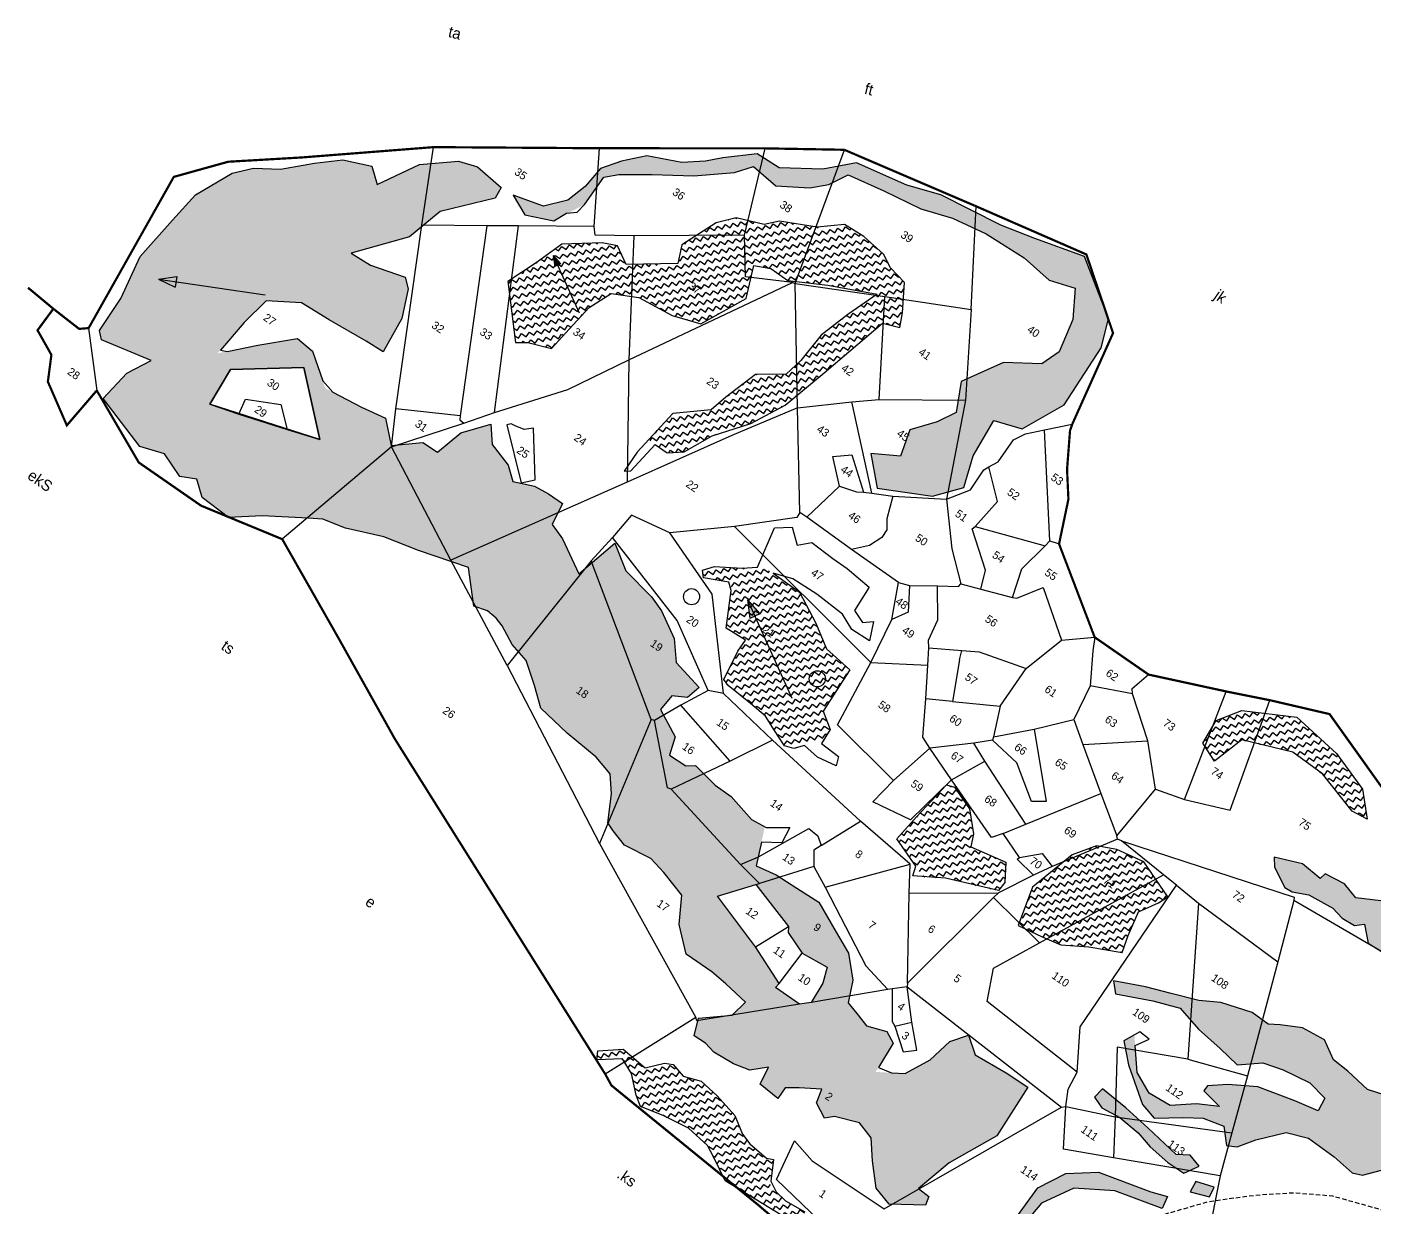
# Model space of a CAD drawing. Header units: metres. Extents: x 282143 to 284552, y 2020817 to 2023135.
# Drawn here: x 282166 to 283685, y 2021712 to 2023042 of the extents above; entities that cross this region are included whole.
import ezdxf
from ezdxf.enums import TextEntityAlignment as Align

# ---------------------------------------------------------------- set-up
doc = ezdxf.new("R2010")
doc.units = ezdxf.units.M
doc.header["$MEASUREMENT"] = 0
doc.linetypes.add('DASHED', pattern=[0.75, 0.5, -0.25])
doc.linetypes.add('DIVIDE', pattern=[1.25, 0.5, -0.25, 0, -0.25, 0, -0.25])
for name, color, linetype in [('LINE_FOOTPATH', 1, 'DASHED'), ('POLY_HATCH', 12, 'Continuous'), ('POLY_PARCEL', 6, 'Continuous'), ('SYM_ARROW', 1, 'Continuous'), ('SYM_WELL', 1, 'Continuous'), ('TEXT_MAPOUT', 7, 'Continuous'), ('TEXT_PARCEL', 7, 'Continuous'), ('V_BOUND_LINE', 7, 'Continuous'), ('V_DIVIDE_LINE', 7, 'DIVIDE')]:
    doc.layers.add(name, color=color, linetype=linetype)
doc.styles.add('TEXT_MAP', font='', dxfattribs={"height": 2.5})
doc.styles.get('TEXT_MAP').set_extended_font_data('Kruti Dev 050')
pattern_1 = [(322.30865, (281275.7933, 2021784.0457), (8.749688, 1.122203), [6.237643, -6.237643]), (52.30865, (281280.729, 2021780.232), (-1.122203, 8.749688), [6.237643, -6.237643])]

# ---------------------------------------------------------------- blocks, each defined once
blk = doc.blocks.new('ARROWASPECT')
h = blk.add_hatch(color=256)
h.paths.add_polyline_path([(2.85, -2.85), (3.72, -1.98), (0, 0)])
h.paths.add_polyline_path([(0, 0), (1.98, -3.72), (2.85, -2.85)])
for points in [[(0, 0), (17.15, -17.15)], [(0, 0), (1.98, -3.72)], [(0, 0), (3.72, -1.98)], [(3.72, -1.98), (1.98, -3.72)]]:
    blk.add_lwpolyline(points)
blk = doc.blocks.new('PAKKAWELL')
blk.add_circle((0, 0), 1.81)
blk = doc.blocks.new('5646323')
at = {"layer": 'POLY_HATCH'}
h = blk.add_hatch(dxfattribs=at)
h.set_pattern_fill('ZIGZAG', color=256, scale=49.901141, angle=-37.6914, style=0)
h.set_pattern_definition(pattern_1)
h.paths.add_polyline_path([(282351.3, 2022606.9), (282367.4, 2022580.7), (282386.1, 2022576.8), (282391.1, 2022556), (282419.5, 2022531.9), (282457.3, 2022531.8), (282524, 2022525), (282550.2, 2022513.2), (282592.7, 2022501.3), (282630.8, 2022483.9), (282685.5, 2022461.8), (282689.4, 2022418.2), (282708.4, 2022410.8), (282720.2, 2022394.4), (282730.2, 2022373), (282744.9, 2022354.4), (282752.7, 2022325.8), (282758.7, 2022300.2), (282786.6, 2022270.6), (282817.6, 2022241.8), (282832.4, 2022222.3), (282833, 2022200.1), (282827.2, 2022167.5), (282832.4, 2022158.3), (282844.6, 2022141.7), (282873.1, 2022125.3), (282887, 2022108.9), (282905.9, 2022082.2), (282901, 2022049.7), (282907.2, 2022016), (282934.9, 2021994.5), (282949.9, 2021980.5), (282970.9, 2021958.6), (282955.4, 2021944.8), (282917.4, 2021943.6), (282911.4, 2021924), (282923.9, 2021915.2), (282932.6, 2021904.5), (282953.9, 2021890.4), (282971.8, 2021882.2), (282992.9, 2021884.4), (282982.6, 2021865.8), (283001.6, 2021848.7), (283010.6, 2021860.3), (283026.1, 2021859.6), (283051.5, 2021856.9), (283044.8, 2021841.9), (283052.9, 2021824.3), (283064.2, 2021825.3), (283091.6, 2021817), (283103.9, 2021799.5), (283104, 2021773.6), (283106.7, 2021742.5), (283120.4, 2021723.8), (283160.9, 2021720.8), (283165.1, 2021730.4), (283153.9, 2021739.9), (283190, 2021766.8), (283245.1, 2021794.3), (283282.5, 2021846.9), (283259, 2021864.3), (283225.3, 2021886.4), (283219.2, 2021908.8), (283197.7, 2021902.8), (283174.7, 2021883.5), (283146, 2021869.4), (283112.9, 2021872.9), (283134.3, 2021904.3), (283127.6, 2021917.5), (283105.4, 2021925.1), (283096.5, 2021937.6), (283086, 2021952.1), (283092.4, 2021977.1), (283089.3, 2022007.6), (283076.7, 2022031.9), (283059, 2022066.5), (283035, 2022083.4), (283012.9, 2022099.7), (282991, 2022111), (283002.8, 2022154), (282988.4, 2022163), (282966.7, 2022190.2), (282949.5, 2022203.5), (282928.8, 2022226.8), (282917.8, 2022227.2), (282900.3, 2022239.9), (282907.7, 2022260), (282892.7, 2022291.7), (282906.3, 2022306.2), (282923.5, 2022303.4), (282937.3, 2022314.1), (282913.1, 2022343.3), (282912.3, 2022370.5), (282899.6, 2022402), (282889.1, 2022418.3), (282861.9, 2022448.9), (282851, 2022480.7), (282809.2, 2022448.5), (282792.7, 2022488.7), (282781.9, 2022505.1), (282794.9, 2022528.1), (282779.8, 2022539.8), (282764.4, 2022549.2), (282740.4, 2022555.7), (282736.2, 2022574.3), (282719.4, 2022598.5), (282719.2, 2022621.2), (282684.8, 2022613.2), (282657.8, 2022592.9), (282641.8, 2022604.5), (282606, 2022603.1), (282601.3, 2022634), (282575, 2022647.9), (282535.5, 2022671.2), (282523.3, 2022713.6), (282507.3, 2022728.4), (282462.4, 2022723.5), (282416.8, 2022716.5), (282448.6, 2022749.5), (282474.3, 2022772.4), (282514, 2022768.3), (282543.9, 2022747.6), (282584.2, 2022721.4), (282602.5, 2022708.5), (282625.6, 2022744.7), (282634.1, 2022777.6), (282631.5, 2022790.9), (282593.6, 2022806.5), (282572.6, 2022821.1), (282638.9, 2022836), (282674.6, 2022862.4), (282737.1, 2022874.1), (282744.5, 2022886), (282719, 2022910.5), (282698.1, 2022917.8), (282654.2, 2022916.3), (282605.4, 2022896.5), (282600.5, 2022917.2), (282568.4, 2022925.9), (282536.4, 2022924), (282497.9, 2022919.1), (282467.9, 2022922.1), (282443.5, 2022917.6), (282401.3, 2022895.4), (282374, 2022868.5), (282335.8, 2022829.5), (282311.6, 2022783.7), (282285.6, 2022749), (282287.6, 2022738.4), (282341.8, 2022712.5), (282313.9, 2022699.4), (282286, 2022672.7), (282324.1, 2022616.6)])
h.paths.add_polyline_path([(282405.3, 2022660.1), (282430.4, 2022697.6), (282512.7, 2022695.7), (282526.4, 2022613.9)], flags=16)
h.paths.add_polyline_path([(282945.6, 2022079.2), (282989.4, 2022089.8), (283023.6, 2022040.9), (283022.9, 2022034.4), (283037.4, 2022010.4), (283064.4, 2021993.1), (283058.8, 2021975.5), (283044.7, 2021954.4), (283031.5, 2021953.2), (283005.5, 2021973.3), (283009.6, 2021977.5), (282985.5, 2022020.3)], flags=16)
h = blk.add_hatch(dxfattribs=at)
h.set_pattern_fill('ZIGZAG', color=256, scale=49.901141, angle=-37.6914, style=0)
h.set_pattern_definition(pattern_1)
h.paths.add_polyline_path([(283297.4, 2022660.3), (283248.9, 2022641.6), (283241.6, 2022607.3), (283219.5, 2022597.8), (283188.7, 2022590.5), (283176.6, 2022561.4), (283143.5, 2022566.4), (283148.5, 2022527), (283210.2, 2022514.8), (283245.8, 2022522.8), (283258, 2022557.7), (283283.2, 2022595.9), (283314.6, 2022584.9), (283363.2, 2022609.5), (283407.8, 2022671.1), (283417.8, 2022703.3), (283394.5, 2022774.5), (283339.8, 2022797.5), (283302.6, 2022814.5), (283236.9, 2022851.9), (283199.4, 2022864.7), (283144.1, 2022892.6), (283106.3, 2022887.8), (283057.4, 2022891.5), (283033.6, 2022908.5), (282994.7, 2022906), (282975, 2022903.5), (282948.3, 2022903.4), (282909.6, 2022912.7), (282881, 2022908.2), (282857, 2022901.5), (282838.5, 2022881.9), (282818.6, 2022867.6), (282790.9, 2022862.4), (282757.4, 2022876.5), (282769.5, 2022853.9), (282801.4, 2022845.4), (282837.1, 2022862.2), (282860.1, 2022891.4), (282877.3, 2022893.6), (282914, 2022891.5), (282961.2, 2022887.6), (283006.9, 2022889.2), (283028.7, 2022894.5), (283052.5, 2022871.7), (283090.6, 2022867.4), (283111.9, 2022870.1), (283134.1, 2022879.7), (283173.3, 2022859.7), (283213.7, 2022837.3), (283248.7, 2022825.1), (283285.4, 2022805.6), (283326.7, 2022776.7), (283353.4, 2022750.1), (283382.3, 2022739.6), (283377.6, 2022704.8), (283360.5, 2022669.2), (283340.4, 2022656.6)])
h = blk.add_hatch(dxfattribs=at)
h.set_pattern_fill('ZIGZAG', color=256, scale=49.901141, angle=-37.6914, style=0)
h.set_pattern_definition(pattern_1)
h.paths.add_polyline_path([(282938, 2022790.3), (282880.2, 2022792.1), (282871.6, 2022813.5), (282854.3, 2022818), (282809.2, 2022818.8), (282779.2, 2022799.2), (282746.6, 2022780), (282751.3, 2022711.3), (282765.5, 2022710.7), (282791.6, 2022702.3), (282812.3, 2022723.3), (282836, 2022746.4), (282861.7, 2022760.5), (282892.5, 2022754.4), (282928.8, 2022732.4), (282960.2, 2022721.4), (283012.8, 2022747.3), (283023.1, 2022783.7), (283042, 2022779.4), (283060.5, 2022765.1), (283104.9, 2022757.4), (283159.9, 2022744.4), (283125.9, 2022723.4), (283094.5, 2022701.9), (283070.5, 2022674.6), (283053.2, 2022659.9), (283018.8, 2022661.3), (282984.3, 2022637.7), (282966.8, 2022624.6), (282923.7, 2022622.5), (282895, 2022594.4), (282915.1, 2022578.8), (282934.3, 2022578.8), (282966.4, 2022595.4), (283010.8, 2022606.9), (283050.1, 2022625.3), (283095.8, 2022659.5), (283164.2, 2022711.6), (283183.3, 2022705.7), (283187, 2022722.1), (283191, 2022755.9), (283176.3, 2022773.2), (283169.2, 2022789), (283148.2, 2022809.7), (283127.1, 2022824.5), (283096.5, 2022823.1), (283054.4, 2022831.9), (283037.3, 2022828.9), (283006.1, 2022838.2), (282983.3, 2022833.6), (282943.7, 2022811)])
h = blk.add_hatch(dxfattribs=at)
h.set_pattern_fill('ZIGZAG', color=256, scale=49.901141, angle=-37.6914, style=0)
h.set_pattern_definition(pattern_1)
h.paths.add_polyline_path([(282992.2, 2022364.4), (282982.8, 2022352.3), (282965.5, 2022321.6), (282970.1, 2022314.4), (282994.1, 2022293.1), (283010, 2022278), (283019.4, 2022261.5), (283029.5, 2022243.6), (283039.8, 2022240.3), (283068.9, 2022246.5), (283071.4, 2022244.3), (283081.9, 2022259.2), (283075.1, 2022280.1), (283107.2, 2022325.2), (283082.2, 2022350), (283071.7, 2022379.2), (283055.2, 2022415), (283017.2, 2022445.5), (282992.1, 2022445.3), (282961.6, 2022448.6), (282948, 2022445.4), (282948.6, 2022436.6), (282980.3, 2022429.6), (282971.1, 2022378.8)])
h = blk.add_hatch(dxfattribs=at)
h.set_pattern_fill('ZIGZAG', color=256, scale=49.901141, angle=-37.6914, style=0)
h.set_pattern_definition(pattern_1)
h.paths.add_polyline_path([(284402.9, 2022116.1), (284412.1, 2022151.6), (284404.8, 2022192.5), (284387.4, 2022220.6), (284382.4, 2022248.8), (284382.6, 2022274.2), (284375.5, 2022291.8), (284358.7, 2022278), (284350.5, 2022267.3), (284351.1, 2022230.3), (284358.3, 2022206.5), (284390.8, 2022157.1), (284385.9, 2022141.4), (284371.5, 2022114.8), (284373, 2022071), (284379.1, 2022055.3), (284411, 2022056.7), (284393.7, 2022091.5)])
h.paths.add_polyline_path([(283320.3, 2021748.2), (283288.1, 2021733.7), (283260.2, 2021699.6), (283261.2, 2021684.3), (283291, 2021716.4), (283328.2, 2021731.2), (283374, 2021725.6), (283426, 2021703.2), (283432.7, 2021716.2), (283414.2, 2021722.5), (283356.8, 2021747.5)])
h.paths.add_polyline_path([(283416.3, 2021773), (283435.1, 2021754.5), (283452.6, 2021741.7), (283470, 2021748.5), (283460.5, 2021761.5), (283444.8, 2021763.1), (283414.9, 2021794.3), (283391.4, 2021818.2), (283366.1, 2021840.9), (283356.8, 2021831.9), (283364.3, 2021819.7), (283384.1, 2021807.7), (283403.7, 2021789.3)])
h.paths.add_polyline_path([(283465.3, 2021731.7), (283458.5, 2021720.3), (283479.9, 2021713.5), (283485.8, 2021724.2)])
h = blk.add_hatch(dxfattribs=at)
h.set_pattern_fill('ZIGZAG', color=256, scale=49.901141, angle=-37.6914, style=0)
h.set_pattern_definition(pattern_1)
h.paths.add_polyline_path([(283232.6, 2022119.8), (283236.5, 2022134.2), (283233.4, 2022162.4), (283217.7, 2022187.3), (283209, 2022190.4), (283173.5, 2022156.3), (283150, 2022133), (283177.3, 2022089), (283202.4, 2022085.9), (283261.1, 2022069.1), (283268.8, 2022077.8), (283270.9, 2022100.3)])
h.paths.add_polyline_path([(283359.1, 2022000.7), (283396, 2021992.4), (283403.9, 2022011.1), (283416.7, 2022037.1), (283439.9, 2022045.8), (283450.5, 2022052.3), (283425.6, 2022092.7), (283396.1, 2022108.1), (283373.6, 2022113.5), (283345.7, 2022104.8), (283299.3, 2022070.8), (283281.3, 2022028.6), (283307.5, 2022014.8), (283328, 2022004.5)])
h.paths.add_polyline_path([(283599.3, 2022206.8), (283631, 2022180.8), (283662.4, 2022137.3), (283678.7, 2022127.7), (283675.2, 2022161.4), (283648.1, 2022203), (283605.9, 2022246), (283544.5, 2022256.5), (283514.9, 2022246.9), (283498.8, 2022222.3), (283510.7, 2022201.3), (283542.9, 2022223.7)])
h = blk.add_hatch(dxfattribs=at)
h.set_pattern_fill('ZIGZAG', color=256, scale=49.901141, angle=-37.6914, style=0)
h.set_pattern_definition(pattern_1)
h.paths.add_polyline_path([(284151.8, 2021774), (284129.5, 2021802.6), (284140.6, 2021814.9), (284130.5, 2021830.2), (284104.1, 2021848.2), (284090.9, 2021865.6), (284102.9, 2021868.5), (284175.9, 2021827.3), (284205.5, 2021791.6), (284239, 2021772.2), (284245.7, 2021781.5), (284229.7, 2021794.6), (284221.4, 2021798.5), (284213.4, 2021800.7), (284190, 2021823.6), (284173.4, 2021839.7), (284104.7, 2021882.3), (284088.5, 2021891.6), (284044.6, 2021893.2), (284016.2, 2021949.9), (283990.5, 2021983.4), (283959.7, 2021992.7), (283947.2, 2021955.6), (283902.8, 2021957.6), (283880.9, 2021958.5), (283866.8, 2022011.3), (283837.2, 2022022), (283812.8, 2022031.2), (283819.5, 2022011.6), (283797.7, 2022000.2), (283774.5, 2022000.4), (283774.7, 2021977.6), (283755.6, 2021978.4), (283732.2, 2021994.1), (283706.9, 2022021.8), (283689.2, 2022035.4), (283661.3, 2022040), (283649.6, 2022056.3), (283628.5, 2022068.6), (283622.3, 2022063.7), (283603.7, 2022081.3), (283572, 2022090.5), (283572.1, 2022079.1), (283582.4, 2022055.9), (283590.3, 2022050.5), (283608.7, 2022046), (283634.8, 2022029.8), (283645, 2022017.9), (283658.4, 2022009.2), (283669.7, 2022010.2), (283672.4, 2021988.7), (283699.5, 2021969.4), (283723.2, 2021961.5), (283749.5, 2021944.4), (283772.9, 2021950.6), (283770.6, 2021925.8), (283836, 2021898.6), (283858.8, 2021894.7), (283881.6, 2021876.3), (283894.7, 2021870.2), (283899.9, 2021846.8), (283874.8, 2021840.4), (283858.6, 2021846.5), (283822.2, 2021856.8), (283809.1, 2021846.1), (283774.9, 2021839.4), (283755, 2021824.1), (283732.5, 2021819), (283682.7, 2021817.2), (283663.2, 2021824.5), (283642.2, 2021846.4), (283626.8, 2021859.9), (283618, 2021882.9), (283593.8, 2021897.5), (283569.1, 2021902.1), (283555.7, 2021903.6), (283538.4, 2021917.8), (283504, 2021930.6), (283479.4, 2021934.3), (283448.7, 2021943.6), (283420.2, 2021952.7), (283385, 2021961.3), (283386.4, 2021946.5), (283427.8, 2021936.3), (283458.1, 2021926.6), (283477.2, 2021902.2), (283500.6, 2021879.3), (283518.6, 2021859.7), (283547.6, 2021860.7), (283569.7, 2021851.7), (283599, 2021835.4), (283615, 2021817.5), (283606.8, 2021803.7), (283581, 2021816.3), (283540.6, 2021833.9), (283506.8, 2021838.2), (283484.1, 2021838), (283479.8, 2021832.5), (283496.2, 2021814.1), (283470.6, 2021818.6), (283441.1, 2021818), (283418.3, 2021833.2), (283406.1, 2021857.1), (283405.1, 2021899.3), (283392.8, 2021893.2), (283396.8, 2021866), (283410.3, 2021820.8), (283422.3, 2021805.1), (283455.2, 2021803.8), (283477.3, 2021802.1), (283500, 2021791.8), (283501.9, 2021770.2), (283513.9, 2021767.8), (283535.3, 2021774.6), (283569.4, 2021781.2), (283594.1, 2021773.5), (283622, 2021751.1), (283641.3, 2021732.2), (283652.8, 2021729), (283685.6, 2021735.9), (283710.6, 2021743.2), (283729.4, 2021731), (283763.5, 2021720.8), (283775.6, 2021704.2), (283797.7, 2021692), (283831.9, 2021691.4), (283853.6, 2021685.1), (283877.8, 2021663.1), (283903, 2021612.2), (283929, 2021593.7), (283951.4, 2021589.3), (283986, 2021568.3), (284004.4, 2021544.5), (284024.3, 2021520.2), (284045, 2021514.7), (284063.8, 2021503.4), (284083.2, 2021486.8), (284099.6, 2021458), (284113.1, 2021455.6), (284131, 2021465.2), (284145.6, 2021471.6), (284176.3, 2021466.4), (284205.2, 2021450.6), (284226.5, 2021433.3), (284221.3, 2021424.4), (284177.8, 2021441.2), (284155.3, 2021439.2), (284149.1, 2021434.3), (284160.8, 2021431.7), (284173, 2021431.9), (284194.9, 2021424.7), (284220.8, 2021407.1), (284232.4, 2021402.2), (284241.8, 2021420.7), (284222.1, 2021453.7), (284195.7, 2021474.8), (284227.1, 2021471.6), (284249.2, 2021455.3), (284269.1, 2021438.3), (284274.1, 2021445.7), (284251.5, 2021465.6), (284262, 2021493.8), (284251.6, 2021507.5), (284209.5, 2021573), (284183.6, 2021595.9), (284175.8, 2021624.5), (284231.4, 2021638), (284235.7, 2021654), (284265.7, 2021601), (284276.6, 2021608.7), (284301.5, 2021602.4), (284327.6, 2021569.3), (284343.5, 2021579.6), (284334.7, 2021605.7), (284316.1, 2021619.3), (284303.5, 2021629), (284283.9, 2021632.9), (284275.6, 2021633.6), (284259.6, 2021666.2), (284245.4, 2021681.2), (284186, 2021697.2), (284184.2, 2021722)])
h = blk.add_hatch(dxfattribs=at)
h.set_pattern_fill('ZIGZAG', color=256, scale=49.901141, angle=-37.6914, style=0)
h.set_pattern_definition(pattern_1)
h.paths.add_polyline_path([(282899.6, 2021820.9), (282919.9, 2021800.3), (282926.2, 2021787.4), (282937.9, 2021759.8), (283019.7, 2021703.9), (283025.3, 2021720.4), (283004.1, 2021733.6), (282988, 2021751.2), (282993.1, 2021780.8), (282985.6, 2021782.6), (282967.5, 2021799.8), (282960.1, 2021811.1), (282952.4, 2021832.4), (282933.9, 2021855.5), (282916.7, 2021872.9), (282896.7, 2021879.4), (282886.3, 2021893.1), (282876.5, 2021895), (282854.8, 2021890.9), (282831, 2021913.3), (282802.4, 2021912.8), (282801, 2021902.7), (282829.7, 2021902.2), (282839.1, 2021885.3), (282842.8, 2021860.7), (282847, 2021847.8), (282872.1, 2021836.5)])
at = {"layer": 'LINE_FOOTPATH', "ltscale": 10, "flags": 128}
blk.add_lwpolyline([(283400.2, 2021686.4), (283429.8, 2021697), (283478.4, 2021708.3), (283519, 2021711.9), (283539.4, 2021713), (283573.2, 2021713.3), (283617.7, 2021707.6), (283687.4, 2021683.8), (283741.2, 2021652), (283788.3, 2021613.6), (283824.6, 2021582.8), (283868, 2021549.3), (283880.2, 2021546.1), (283909.7, 2021525.5), (283988.4, 2021440.9), (284027.6, 2021393.8)], dxfattribs=at)
at = {"layer": 'POLY_HATCH'}
for points in [[(283282.5, 2021846.9), (283245.1, 2021794.3), (283190, 2021766.8), (283153.9, 2021739.9), (283165.1, 2021730.4), (283160.9, 2021720.8), (283120.4, 2021723.8), (283106.7, 2021742.5), (283104, 2021773.6), (283103.9, 2021799.5), (283091.6, 2021817), (283064.2, 2021825.3), (283052.9, 2021824.3), (283044.8, 2021841.9), (283051.5, 2021856.9), (283026.1, 2021859.6), (283010.6, 2021860.3), (283001.6, 2021848.7), (282982.6, 2021865.8), (282992.9, 2021884.4), (282971.8, 2021882.2), (282953.9, 2021890.4), (282932.6, 2021904.5), (282923.9, 2021915.2), (282911.4, 2021924), (282917.4, 2021943.6), (282955.4, 2021944.8), (282970.9, 2021958.6), (282949.9, 2021980.5), (282934.9, 2021994.5), (282907.2, 2022016), (282901, 2022049.7), (282905.9, 2022082.2), (282887, 2022108.9), (282873.1, 2022125.3), (282844.6, 2022141.7), (282832.4, 2022158.3), (282827.2, 2022167.5), (282833, 2022200.1), (282832.4, 2022222.3), (282817.6, 2022241.8), (282786.6, 2022270.6), (282758.7, 2022300.2), (282752.7, 2022325.8), (282744.9, 2022354.4), (282730.2, 2022373), (282720.2, 2022394.4), (282713.6, 2022403.6), (282704.3, 2022412.4), (282689.4, 2022418.2), (282685.5, 2022461.8), (282630.8, 2022483.9), (282592.7, 2022501.3), (282550.2, 2022513.2), (282525.1, 2022524.5), (282508.9, 2022526.6), (282457.3, 2022531.8), (282419.5, 2022531.9), (282391.1, 2022556), (282386.1, 2022576.8), (282367.4, 2022580.7), (282351.3, 2022606.9), (282324.1, 2022616.6), (282286, 2022672.7), (282313.9, 2022699.4), (282341.8, 2022712.5), (282287.6, 2022738.4), (282285.6, 2022749), (282311.6, 2022783.7), (282335.8, 2022829.5), (282374, 2022868.5), (282401.3, 2022895.4), (282443.5, 2022917.6), (282467.9, 2022922.1), (282497.9, 2022919.1), (282536.4, 2022924), (282568.4, 2022925.9), (282600.5, 2022917.2), (282605.4, 2022896.5), (282654.2, 2022916.3), (282698.1, 2022917.8), (282719, 2022910.5), (282744.5, 2022886), (282737.1, 2022874.1), (282674.6, 2022862.4), (282638.9, 2022836), (282572.6, 2022821.1), (282593.6, 2022806.5), (282631.5, 2022790.9), (282634.1, 2022777.6), (282625.6, 2022744.7), (282602.5, 2022708.5), (282584.2, 2022721.4), (282543.9, 2022747.6), (282514, 2022768.3), (282474.3, 2022772.4), (282448.6, 2022749.5), (282420.1, 2022720), (282427.6, 2022718.2), (282462.4, 2022723.5), (282507.3, 2022728.4), (282523.3, 2022713.6), (282533.1, 2022679.4), (282543.9, 2022666.2), (282575, 2022647.9), (282601.3, 2022634), (282606, 2022603.1), (282606, 2022603.1)], [(282828.2, 2022853.7), (282837.1, 2022862.2), (282860.1, 2022891.4), (282877.3, 2022893.6), (282914, 2022891.5), (282961.2, 2022887.6), (283006.9, 2022889.2), (283028.7, 2022894.5), (283052.5, 2022871.7), (283090.6, 2022867.4), (283111.9, 2022870.1), (283134.1, 2022879.7), (283173.3, 2022859.7), (283213.7, 2022837.3), (283248.7, 2022825.1), (283285.4, 2022805.6), (283326.7, 2022776.7), (283353.4, 2022750.1), (283382.3, 2022739.6), (283377.6, 2022704.8), (283360.5, 2022669.2), (283340.4, 2022656.6), (283297.4, 2022660.3), (283248.9, 2022641.6), (283241.6, 2022607.3), (283219.5, 2022597.8), (283188.7, 2022590.5), (283176.6, 2022561.4), (283143.5, 2022566.4), (283148.5, 2022527), (283210.2, 2022514.8), (283245.8, 2022522.8), (283258, 2022557.7), (283283.2, 2022595.9), (283314.6, 2022584.9), (283363.2, 2022609.5), (283407.8, 2022671.1), (283417.8, 2022703.3), (283394.5, 2022774.5), (283339.8, 2022797.5), (283302.6, 2022814.5), (283236.9, 2022851.9), (283199.4, 2022864.7), (283144.1, 2022892.6), (283106.3, 2022887.8), (283057.4, 2022891.5), (283033.6, 2022908.5), (282994.7, 2022906), (282975, 2022903.5), (282948.3, 2022903.4), (282909.6, 2022912.7), (282881, 2022908.2), (282857, 2022901.5), (282838.5, 2022881.9), (282818.6, 2022867.6), (282790.9, 2022862.4), (282757.4, 2022876.5)], [(282757.4, 2022876.5), (282769.5, 2022853.9), (282801.4, 2022845.4), (282816.2, 2022853.2)], [(282816.2, 2022853.2), (282828.2, 2022853.7)], [(282873.2, 2022560.9), (282902.2, 2022588.8), (282915.1, 2022578.8), (282934.3, 2022578.8), (282966.4, 2022595.4), (283010.8, 2022606.9), (283050.1, 2022625.3), (283095.8, 2022659.5), (283164.2, 2022711.6), (283183.3, 2022705.7), (283187, 2022722.1), (283191, 2022755.9), (283176.3, 2022773.2), (283169.2, 2022789), (283148.2, 2022809.7), (283127.1, 2022824.5), (283096.5, 2022823.1), (283054.4, 2022831.9), (283037.3, 2022828.9), (283006.1, 2022838.2), (282983.3, 2022833.6), (282943.7, 2022811), (282938, 2022790.3), (282880.2, 2022792.1), (282871.6, 2022813.5), (282854.3, 2022818), (282809.2, 2022818.8), (282779.2, 2022799.2), (282746.6, 2022780), (282751.3, 2022711.3), (282765.5, 2022710.7), (282791.6, 2022702.3), (282812.3, 2022723.3), (282836, 2022746.4), (282861.7, 2022760.5), (282892.5, 2022754.4), (282928.8, 2022732.4), (282960.2, 2022721.4), (283012.8, 2022747.3), (283023.1, 2022783.7), (283042, 2022779.4), (283060.5, 2022765.1), (283104.9, 2022757.4), (283159.9, 2022744.4), (283125.9, 2022723.4), (283094.5, 2022701.9), (283070.5, 2022674.6), (283053.2, 2022659.9), (283018.8, 2022661.3), (282984.3, 2022637.7), (282966.8, 2022624.6), (282923.7, 2022622.5), (282881.4, 2022581.2), (282865.7, 2022560.8), (282873.2, 2022560.9)], [(282430.4, 2022697.6), (282512.7, 2022695.7), (282526.4, 2022613.9), (282405.3, 2022660.1), (282430.4, 2022697.6)], [(282606, 2022603.1), (282641.8, 2022604.5), (282657.8, 2022592.9), (282684.8, 2022613.2), (282719.2, 2022621.2), (282719.4, 2022598.5), (282736.2, 2022574.3), (282740.4, 2022555.7), (282764.4, 2022549.2), (282779.8, 2022539.8), (282794.9, 2022528.1), (282781.9, 2022505.1), (282792.7, 2022488.7), (282809.2, 2022448.5), (282851, 2022480.7), (282861.9, 2022448.9), (282889.1, 2022418.3), (282899.6, 2022402), (282912.3, 2022370.5), (282913.1, 2022343.3), (282937.3, 2022314.1), (282923.5, 2022303.4), (282906.3, 2022306.2), (282892.7, 2022291.7), (282907.7, 2022260), (282900.3, 2022239.9), (282917.8, 2022227.2), (282928.8, 2022226.8), (282949.5, 2022203.5), (282966.7, 2022190.2), (282988.4, 2022163), (283004.2, 2022153.2), (283030.7, 2022152), (283021.1, 2022135.3), (282998.1, 2022136.9), (282991, 2022111), (283012.9, 2022099.7), (283035, 2022083.4), (283059, 2022066.5), (283076.7, 2022031.9), (283089.3, 2022007.6), (283092.4, 2021977.1), (283086, 2021952.1), (283096.5, 2021937.6), (283105.4, 2021925.1), (283127.6, 2021917.5), (283134.3, 2021904.3), (283116.3, 2021877.9), (283130.4, 2021871), (283146, 2021869.4), (283174.7, 2021883.5), (283197.7, 2021902.8), (283219.2, 2021908.8), (283225.3, 2021886.4), (283259, 2021864.3), (283282.5, 2021846.9)], [(283086.2, 2022218.2), (283066.1, 2022229.1), (283051.9, 2022242.9), (283039.8, 2022240.3), (283029.5, 2022243.6), (283019.4, 2022261.5), (283010, 2022278), (282994.1, 2022293.1), (282970.1, 2022314.4), (282965.5, 2022321.6), (282982.8, 2022352.3), (282992.2, 2022364.4), (282971.1, 2022378.8), (282978.7, 2022420.8), (282976.9, 2022430.4), (282948.6, 2022436.6), (282948, 2022445.4), (282961.6, 2022448.6), (282992.1, 2022445.3), (283009.8, 2022445.5), (283031.2, 2022488.7), (283051, 2022488.1), (283055.6, 2022467.9), (283072, 2022470), (283094.7, 2022450.6), (283110.2, 2022438.6), (283133.8, 2022416.7), (283115.8, 2022391.1), (283124.3, 2022377.2), (283136.7, 2022377.7), (283131.2, 2022356.2), (283111.7, 2022370.3), (283102.2, 2022387.8), (283074.8, 2022411.8), (283048.5, 2022430.2), (283026.8, 2022437.8), (283055.2, 2022415), (283071.7, 2022379.2), (283082.2, 2022350), (283107.2, 2022325.2), (283075.1, 2022280.1), (283081.9, 2022259.2), (283071.4, 2022244.3), (283089.5, 2022228.5), (283086.2, 2022218.2)], [(283662.4, 2022137.3), (283631, 2022180.8), (283599.3, 2022206.8), (283542.9, 2022223.7), (283510.7, 2022201.3), (283498.8, 2022222.3), (283514.9, 2022246.9), (283544.5, 2022256.5), (283605.9, 2022246), (283648.1, 2022203), (283675.2, 2022161.4), (283678.7, 2022127.7), (283662.4, 2022137.3)], [(283165.9, 2022090.5), (283169.7, 2022101.3), (283150, 2022133), (283173.5, 2022156.3), (283209, 2022190.4), (283217.7, 2022187.3), (283233.4, 2022162.4), (283236.5, 2022134.2), (283232.6, 2022119.8), (283270.9, 2022100.3), (283268.8, 2022077.8), (283261.1, 2022069.1), (283202.4, 2022085.9), (283165.9, 2022090.5)], [(283281.3, 2022028.6), (283307.5, 2022014.8), (283328, 2022004.5), (283359.1, 2022000.7), (283396, 2021992.4), (283403.9, 2022011.1), (283416.7, 2022037.1), (283439.9, 2022045.8), (283450.5, 2022052.3), (283425.6, 2022092.7), (283396.1, 2022108.1), (283373.6, 2022113.5), (283345.7, 2022104.8), (283299.3, 2022070.8), (283281.3, 2022028.6)], [(283689.2, 2022035.4), (283661.3, 2022040), (283649.6, 2022056.3), (283628.5, 2022068.6), (283622.3, 2022063.7), (283603.7, 2022081.3), (283572, 2022090.5), (283572.1, 2022079.1), (283582.4, 2022055.9), (283590.3, 2022050.5), (283608.7, 2022046), (283634.8, 2022029.8), (283645, 2022017.9), (283658.4, 2022009.2), (283669.7, 2022010.2), (283672.4, 2021988.7), (283699.5, 2021969.4)], [(283682.7, 2021817.2), (283663.2, 2021824.5), (283642.2, 2021846.4), (283626.8, 2021859.9), (283618, 2021882.9), (283593.8, 2021897.5), (283569.1, 2021902.1), (283555.7, 2021903.6), (283538.4, 2021917.8), (283504, 2021930.6), (283479.4, 2021934.3), (283448.7, 2021943.6), (283420.2, 2021952.7), (283385, 2021961.3), (283386.4, 2021946.5), (283427.8, 2021936.3), (283458.1, 2021926.6), (283477.2, 2021902.2), (283500.6, 2021879.3), (283518.6, 2021859.7), (283547.6, 2021860.7), (283569.7, 2021851.7), (283599, 2021835.4), (283615, 2021817.5), (283606.8, 2021803.7), (283581, 2021816.3), (283540.6, 2021833.9), (283506.8, 2021838.2), (283484.1, 2021838), (283479.8, 2021832.5), (283496.2, 2021814.1), (283470.6, 2021818.6), (283441.1, 2021818), (283418.3, 2021833.2), (283406.1, 2021857.1), (283405.4, 2021887.5), (283421.4, 2021893.7), (283411.2, 2021902.4), (283392.8, 2021893.2), (283396.8, 2021866), (283410.3, 2021820.8), (283422.3, 2021805.1), (283455.2, 2021803.8), (283477.3, 2021802.1), (283500, 2021791.8), (283501.9, 2021770.2)], [(282945.6, 2022079.2), (282989.4, 2022089.8), (283023.6, 2022040.9), (283022.9, 2022034.4), (283037.4, 2022010.4), (283064.4, 2021993.1), (283058.8, 2021975.5), (283044.7, 2021954.4), (283031.5, 2021953.2), (283005.5, 2021973.3), (283009.6, 2021977.5), (282985.5, 2022020.3), (282945.6, 2022079.2)], [(283019.7, 2021703.9), (282937.9, 2021759.8), (282926.2, 2021787.4), (282919.9, 2021800.3), (282899.6, 2021820.9), (282872.1, 2021836.5), (282847, 2021847.8), (282842.8, 2021860.7), (282839.1, 2021885.3), (282829.7, 2021902.2), (282801, 2021902.7), (282802.4, 2021912.8), (282831, 2021913.3), (282854.8, 2021890.9), (282876.5, 2021895), (282886.3, 2021893.1), (282896.7, 2021879.4), (282916.7, 2021872.9), (282933.9, 2021855.5), (282952.4, 2021832.4), (282960.1, 2021811.1), (282967.5, 2021799.8), (282985.6, 2021782.6), (282993.1, 2021780.8), (282989, 2021756.6), (282994.2, 2021744.5), (283004.1, 2021733.6), (283025.3, 2021720.4)], [(283470, 2021748.5), (283460.5, 2021761.5), (283444.8, 2021763.1), (283414.9, 2021794.3), (283391.4, 2021818.2), (283366.1, 2021840.9), (283356.8, 2021831.9), (283364.3, 2021819.7), (283384.1, 2021807.7), (283403.7, 2021789.3), (283416.3, 2021773)], [(283416.3, 2021773), (283435.1, 2021754.5), (283452.6, 2021741.7), (283470, 2021748.5)], [(283501.9, 2021770.2), (283513.9, 2021767.8), (283535.3, 2021774.6), (283569.4, 2021781.2), (283594.1, 2021773.5), (283622, 2021751.1), (283641.3, 2021732.2), (283652.8, 2021729), (283685.6, 2021735.9)], [(283261.2, 2021684.3), (283260.2, 2021699.6), (283288.1, 2021733.7), (283320.3, 2021748.2), (283356.8, 2021747.5), (283414.2, 2021722.5), (283432.7, 2021716.2), (283426, 2021703.2), (283374, 2021725.6), (283328.2, 2021731.2), (283291, 2021716.4), (283261.2, 2021684.3)], [(283465.3, 2021731.7), (283458.5, 2021720.3), (283479.9, 2021713.5), (283485.8, 2021724.2), (283465.3, 2021731.7)]]:
    blk.add_lwpolyline(points, dxfattribs=at)
at = {"layer": 'POLY_PARCEL'}
for points in [[(282653.3, 2022848.2), (282671, 2022935)], [(282846.6, 2022836.6), (282857.1, 2022924.1)], [(283014.5, 2022818.2), (283042.8, 2022914.3)], [(283068.6, 2022761.3), (283131.4, 2022908.1)], [(282613.6, 2022644.1), (282653.3, 2022848.2)], [(282726.2, 2022843.7), (282653.3, 2022848.2)], [(282726.2, 2022843.7), (282685, 2022632.2)], [(282724, 2022634.2), (282761.6, 2022841.8)], [(282761.6, 2022841.8), (282726.2, 2022843.7)], [(282846.6, 2022836.6), (282761.6, 2022841.8)], [(282890.4, 2022823.8), (282847.1, 2022827), (282846.6, 2022836.6)], [(283264.2, 2022721.6), (283275.9, 2022837.1)], [(282890.4, 2022823.8), (282877.4, 2022685.3)], [(283014.5, 2022818.2), (282890.4, 2022823.8)], [(283065.5, 2022762.4), (283013.1, 2022771.4), (283014.5, 2022818.2)], [(282877.4, 2022685.3), (283065.5, 2022762.4)], [(283063.8, 2022621.7), (283068.6, 2022761.3)], [(283065.5, 2022762.4), (283068.6, 2022761.3)], [(283068.6, 2022761.3), (283168.4, 2022741.3)], [(282273.7, 2022752.3), (282279.2, 2022681.9)], [(283155.8, 2022626.3), (283168.4, 2022741.3)], [(283168.4, 2022741.3), (283264.2, 2022721.6)], [(283264.2, 2022721.6), (283252.6, 2022620.6)], [(282430.4, 2022697.6), (282405.3, 2022660.1), (282437.2, 2022647)], [(282490.4, 2022627.3), (282526.4, 2022613.9), (282512.7, 2022695.7), (282430.4, 2022697.6)], [(282724, 2022634.2), (282807.3, 2022655.5), (282877.4, 2022685.3)], [(282877.4, 2022685.3), (282868.4, 2022548.2)], [(282437.2, 2022647), (282445.6, 2022663.4), (282484.9, 2022655.5), (282490.4, 2022627.3)], [(282437.2, 2022647), (282490.4, 2022627.3)], [(282606.4, 2022601.8), (282613.6, 2022644.1)], [(282685, 2022632.2), (282613.6, 2022644.1)], [(282606.4, 2022601.8), (282689, 2022623.9)], [(282685, 2022632.2), (282684.7, 2022627.7)], [(282684.7, 2022627.7), (282689, 2022623.9)], [(282689, 2022623.9), (282724, 2022634.2)], [(282749.7, 2022553.7), (282765.5, 2022556.4), (282766.7, 2022614.4), (282756.2, 2022613.3), (282746.2, 2022617.9), (282741.9, 2022620.4), (282736.8, 2022619.5), (282749.7, 2022553.7)], [(283063.8, 2022621.7), (282988.7, 2022594.6), (282868.4, 2022548.2)], [(283060.2, 2022504.2), (283063.8, 2022621.7)], [(283063.8, 2022621.7), (283125.2, 2022625.4)], [(283125.2, 2022625.4), (283155.8, 2022626.3)], [(283142.4, 2022521.8), (283125.2, 2022625.4)], [(283155.8, 2022626.3), (283252.6, 2022620.6)], [(283252.6, 2022620.6), (283225.5, 2022510.8)], [(282606.4, 2022601.8), (282478.5, 2022504.5)], [(282666.2, 2022471.1), (282606.4, 2022601.8)], [(283275, 2022544.3), (283285.8, 2022549.6), (283304, 2022573.3), (283317.9, 2022579.3), (283339.5, 2022582.8)], [(283339.2, 2022458.1), (283339.5, 2022582.8)], [(283339.5, 2022582.8), (283371, 2022587.4)], [(283106.2, 2022531.3), (283100.6, 2022565), (283122, 2022566), (283133, 2022523.3)], [(282868.4, 2022548.2), (282666.2, 2022471.1)], [(283225.5, 2022510.8), (283252.9, 2022519.6), (283269.2, 2022541.3), (283275, 2022544.3)], [(283256, 2022478.4), (283282.8, 2022505.1), (283275, 2022544.3)], [(283068.1, 2022498.5), (283106.2, 2022531.3)], [(283106.2, 2022531.3), (283125.2, 2022524), (283133, 2022523.3)], [(283165.5, 2022517), (283157.6, 2022492), (283156.9, 2022479.7), (283150.8, 2022471.3), (283136.7, 2022463.3), (283116.3, 2022459.6)], [(283133, 2022523.3), (283142.4, 2022521.8)], [(283142.4, 2022521.8), (283165.5, 2022517)], [(283165.5, 2022517), (283225.5, 2022510.8)], [(282913.5, 2022489.2), (282871.5, 2022511.1), (282848.8, 2022487)], [(283060.2, 2022504.2), (283056.9, 2022498.9), (282986.5, 2022492.5)], [(283068.1, 2022498.5), (283060.2, 2022504.2)], [(283225.5, 2022510.8), (283228.7, 2022454.7), (283236.8, 2022415)], [(282848.8, 2022487), (282823.5, 2022462.1)], [(282947.2, 2022310.3), (282916.6, 2022390.2), (282848.8, 2022487)], [(282986.5, 2022492.5), (282913.5, 2022489.2)], [(282964.2, 2022305.9), (282957.5, 2022417.9), (282913.5, 2022489.2)], [(283131.2, 2022331.9), (282986.5, 2022492.5)], [(283116.3, 2022459.6), (283068.1, 2022498.5)], [(282723.4, 2022349.7), (282666.2, 2022471.1)], [(283259, 2022407.9), (283265.1, 2022428.7), (283252.8, 2022476), (283256, 2022478.4)], [(283256, 2022478.4), (283333.7, 2022452.6)], [(282823.5, 2022462.1), (282723.4, 2022349.7)], [(282881.5, 2022280.8), (282823.5, 2022462.1)], [(283166.8, 2022420), (283116.3, 2022459.6)], [(283333.7, 2022452.6), (283339.2, 2022458.1)], [(283339.2, 2022458.1), (283349.2, 2022453.9)], [(283293.7, 2022396.5), (283306.1, 2022428.3), (283333.7, 2022452.6)], [(283157.2, 2022379.1), (283166.8, 2022420)], [(283179, 2022415.9), (283175.9, 2022386.2), (283157.2, 2022379.1)], [(283166.8, 2022420), (283179, 2022415.9)], [(283179, 2022415.9), (283210.5, 2022414)], [(283197, 2022345.1), (283197.4, 2022353.8), (283208.9, 2022376.1), (283210.5, 2022414)], [(283210.5, 2022414), (283234, 2022412), (283236.8, 2022415)], [(283236.8, 2022415), (283259, 2022407.9)], [(283259, 2022407.9), (283293.7, 2022396.5)], [(283293.7, 2022396.5), (283298.8, 2022395.7), (283328.9, 2022406.2), (283346.4, 2022346)], [(283131.2, 2022331.9), (283157.2, 2022379.1)], [(282723.4, 2022349.7), (282816.4, 2022145.2)], [(283195.2, 2022325.8), (283197, 2022345.1)], [(283197, 2022345.1), (283234.1, 2022340.3)], [(283230.8, 2022329.7), (283234.1, 2022340.3)], [(283234.1, 2022340.3), (283253.4, 2022337.8), (283305, 2022316.4)], [(283305, 2022316.4), (283346.4, 2022346)], [(283346.4, 2022346), (283383.7, 2022347.3)], [(283383.7, 2022347.3), (283380.7, 2022332.3), (283375.8, 2022293)], [(283149.7, 2022198.3), (283090.4, 2022264.3), (283131.2, 2022331.9)], [(283131.2, 2022331.9), (283195.2, 2022325.8)], [(283190.7, 2022288), (283195.2, 2022325.8)], [(283230.8, 2022329.7), (283220.4, 2022283.7)], [(282947.2, 2022310.3), (282915.9, 2022295.4)], [(282964.2, 2022305.9), (282947.2, 2022310.3)], [(283016.5, 2022250.6), (282964.2, 2022305.9)], [(283273.8, 2022275.4), (283305, 2022316.4)], [(283423, 2022281.6), (283422.9, 2022287.8), (283442, 2022302.3)], [(282915.9, 2022295.4), (282885.4, 2022279.6)], [(282967.8, 2022229.8), (282915.9, 2022295.4)], [(283192.3, 2022232.7), (283185.3, 2022245.2), (283190.7, 2022288)], [(283220.4, 2022283.7), (283190.7, 2022288)], [(283375.8, 2022293), (283355.5, 2022256.4)], [(283423, 2022281.6), (283375.8, 2022293)], [(282881.5, 2022280.8), (282816.4, 2022145.2)], [(282885.4, 2022279.6), (282881.5, 2022280.8)], [(282899.9, 2022201.6), (282895.9, 2022203.3), (282885.4, 2022279.6)], [(283220.4, 2022283.7), (283273.8, 2022275.4)], [(283273.8, 2022275.4), (283264.5, 2022241.6)], [(283437.1, 2022228.2), (283423, 2022281.6)], [(283474.8, 2022160.2), (283528, 2022278.9)], [(283474.8, 2022160.2), (283525.6, 2022145.7), (283576.6, 2022266.5)], [(283016.5, 2022250.6), (282967.8, 2022229.8)], [(283110.5, 2022155), (283016.5, 2022250.6)], [(283310.5, 2022247.8), (283319.6, 2022166.1), (283303.4, 2022166.8), (283289.2, 2022211.1), (283263, 2022238)], [(283264.5, 2022241.6), (283310.5, 2022247.8)], [(283310.5, 2022247.8), (283355.5, 2022256.4)], [(283355.5, 2022256.4), (283364.3, 2022227.9)], [(282967.8, 2022229.8), (282899.9, 2022201.6)], [(283149.7, 2022198.3), (283192.3, 2022232.7)], [(283242.2, 2022235.6), (283192.3, 2022232.7)], [(283215, 2022195.7), (283192.3, 2022232.7)], [(283263, 2022238), (283242.2, 2022235.6)], [(283253.3, 2022214.7), (283242.2, 2022235.6)], [(283264.5, 2022241.6), (283263, 2022238)], [(283364.3, 2022227.9), (283437.1, 2022228.2)], [(283364.3, 2022227.9), (283381.4, 2022172)], [(283443, 2022173.5), (283437.1, 2022228.2)], [(283215, 2022195.7), (283253.3, 2022214.7)], [(283295.6, 2022141.8), (283253.3, 2022214.7)], [(282973.2, 2022113.3), (282899.9, 2022201.6)], [(283215, 2022195.7), (283166.6, 2022153.6), (283125.3, 2022175.8), (283149.7, 2022198.3)], [(283269.7, 2022132.8), (283256.5, 2022128.9), (283215, 2022195.7)], [(283295.6, 2022141.8), (283381.4, 2022172)], [(283381.4, 2022172), (283396.9, 2022123.6)], [(283396.9, 2022123.6), (283443, 2022173.5)], [(283443, 2022173.5), (283474.8, 2022160.2)], [(283064.8, 2022129.9), (283110.5, 2022155)], [(283163.7, 2022103.8), (283110.5, 2022155)], [(282816.4, 2022145.2), (282914.3, 2021944.4)], [(282973.2, 2022113.3), (282994.1, 2022120.9), (283051.9, 2022149.6), (283061.9, 2022141), (283064.8, 2022129.9)], [(283269.7, 2022132.8), (283295.6, 2022141.8)], [(283064.8, 2022129.9), (283056.3, 2022125.1), (283055.4, 2022106.9)], [(283286.5, 2022104.7), (283269.7, 2022132.8)], [(283397.6, 2022119.8), (283396.9, 2022123.6)], [(282993.7, 2022090.8), (282973.2, 2022113.3)], [(283055.4, 2022106.9), (282993.7, 2022090.8)], [(283055.4, 2022106.9), (283067, 2022082.9)], [(283286.5, 2022104.7), (283312.1, 2022108), (283322.6, 2022092.9)], [(283397.6, 2022119.8), (283322.6, 2022092.9)], [(283402, 2022117.7), (283397.6, 2022119.8)], [(283402, 2022117.7), (283592.1, 2022044.3), (283591.6, 2022040.6)], [(283447.1, 2022077.2), (283402, 2022117.7)], [(282989.4, 2022089.8), (282993.7, 2022090.8)], [(283067, 2022082.9), (283163.7, 2022103.8)], [(283160.7, 2022071.4), (283163.7, 2022103.8)], [(283301.1, 2022084.4), (283284, 2022103.1), (283286.5, 2022104.7)], [(283322.6, 2022092.9), (283301.1, 2022084.4)], [(282985.5, 2022020.3), (282945.6, 2022079.2), (282989.4, 2022089.8)], [(282989.4, 2022089.8), (283023.6, 2022040.9)], [(283067, 2022082.9), (283107.9, 2021992.4), (283131.2, 2021964.8)], [(283301.1, 2022084.4), (283260.8, 2022066.4)], [(283303.9, 2022007.9), (283447.1, 2022077.2)], [(283461.2, 2022064.7), (283447.1, 2022077.2)], [(283153.6, 2021970.4), (283160.7, 2022071.4)], [(283255.2, 2022061.5), (283153.6, 2021970.4)], [(283160.7, 2022071.4), (283260.8, 2022066.4)], [(283260.8, 2022066.4), (283255.2, 2022061.5)], [(283255.2, 2022061.5), (283303.9, 2022007.9)], [(283338.6, 2021860.8), (283344.7, 2021911.5), (283461.2, 2022064.7)], [(283461.2, 2022064.7), (283484.7, 2022043.4)], [(282985.5, 2022020.3), (283023.6, 2022040.9)], [(283023.6, 2022040.9), (283022.9, 2022034.4), (283037.4, 2022010.4)], [(283484.7, 2022043.4), (283463.5, 2021869)], [(283484.7, 2022043.4), (283570.2, 2021972.8)], [(283591.6, 2022040.6), (283570.2, 2021972.8)], [(283841.3, 2021877.7), (283591.6, 2022040.6)], [(283009.6, 2021977.5), (282985.5, 2022020.3)], [(283009.6, 2021977.5), (283037.4, 2022010.4)], [(283037.4, 2022010.4), (283064.4, 2021993.1), (283058.8, 2021975.5), (283044.7, 2021954.4)], [(283338.6, 2021860.8), (283241.9, 2021945.2), (283251, 2021982.5), (283303.9, 2022007.9)], [(283031.5, 2021953.2), (283005.5, 2021973.3), (283009.6, 2021977.5)], [(283153.6, 2021970.4), (283153.1, 2021966.4)], [(283570.2, 2021972.8), (283529.4, 2021847)], [(283044.7, 2021954.4), (283031.5, 2021953.2)], [(283131.2, 2021964.8), (283044.7, 2021954.4)], [(283136.2, 2021965), (283131.2, 2021964.8)], [(283136.2, 2021965), (283134.3, 2021928.4), (283136.9, 2021923.3)], [(283153.1, 2021966.4), (283136.2, 2021965)], [(283153.1, 2021966.4), (283319.3, 2021822.8)], [(283156.1, 2021926.5), (283153.1, 2021966.4)], [(282914.3, 2021944.4), (282809.6, 2021886.1)], [(283031.5, 2021953.2), (282915.5, 2021940.8), (282914.3, 2021944.4)], [(283136.9, 2021923.3), (283156.1, 2021926.5)], [(283136.9, 2021923.3), (283144.9, 2021893.8), (283160.4, 2021895.1), (283156.1, 2021926.5)], [(283463.5, 2021869), (283384.9, 2021886.5), (283378.7, 2021808.6)], [(283463.5, 2021869), (283529.4, 2021847)], [(283324.2, 2021823), (283327.6, 2021842.4), (283338.6, 2021860.8)], [(283529.4, 2021847), (283508.7, 2021783.8)], [(283114.4, 2021718.9), (283319.3, 2021822.8)], [(283374.6, 2021762.9), (283319, 2021775.4), (283324.2, 2021823)], [(283319.3, 2021822.8), (283324.2, 2021823)], [(283324.2, 2021823), (283378.7, 2021808.6)], [(283378.7, 2021808.6), (283374.6, 2021762.9)], [(283378.7, 2021808.6), (283508.7, 2021783.8)], [(283059.4, 2021690.1), (282995.3, 2021758.1), (283017.9, 2021800.6), (283036.5, 2021776.9), (283114.4, 2021718.9)], [(283508.7, 2021783.8), (283492.9, 2021736.4)], [(283492.9, 2021736.4), (283374.6, 2021762.9)], [(283492.9, 2021736.4), (283475.3, 2021665.7)]]:
    blk.add_lwpolyline(points, dxfattribs=at)
at = {"layer": 'V_BOUND_LINE', "const_width": 2.5}
for points in [[(282273.7, 2022752.3), (282378, 2022916.8), (282439.9, 2022930.6), (282522.1, 2022931.1), (282671, 2022935)], [(282671, 2022935), (282857.1, 2022924.1)], [(282857.1, 2022924.1), (283042.8, 2022914.3)], [(283042.8, 2022914.3), (283131.4, 2022908.1)], [(283131.4, 2022908.1), (283275.9, 2022837.1)], [(283275.9, 2022837.1), (283396.7, 2022776.7), (283422, 2022687), (283371, 2022587.4)], [(282279.2, 2022681.9), (282243.6, 2022644.6), (282224.9, 2022694.6), (282230.4, 2022724.5), (282216.3, 2022752.9), (282235.3, 2022776)], [(282235.3, 2022776), (282263, 2022752), (282273.7, 2022752.3)], [(282478.5, 2022504.5), (282389.4, 2022546.8), (282322.1, 2022598.8), (282279.2, 2022681.9)], [(283371, 2022587.4), (283368.1, 2022580.2), (283362.5, 2022536.9), (283362.3, 2022503.5), (283349.2, 2022453.9)], [(282809.6, 2021886.1), (282593.4, 2022273.6), (282536.1, 2022389.8), (282478.5, 2022504.5)], [(283349.2, 2022453.9), (283383.7, 2022347.3)], [(283383.7, 2022347.3), (283442, 2022302.3)], [(283442, 2022302.3), (283528, 2022278.9)], [(283528, 2022278.9), (283576.6, 2022266.5)], [(283576.6, 2022266.5), (283642.6, 2022247.5), (283714, 2022135.7), (283775.9, 2022118.5)], [(283027.3, 2021679.6), (282973.2, 2021730.9), (282815.8, 2021873.2), (282809.6, 2021886.1)]]:
    blk.add_lwpolyline(points, dxfattribs=at)
at = {"layer": 'V_DIVIDE_LINE', "ltscale": 10, "const_width": 2.5, "flags": 128}
blk.add_lwpolyline([(282235.3, 2022776), (282208.1, 2022801.1)], dxfattribs=at)
at = {"layer": 'SYM_ARROW'}
for p, xscale, yscale, zscale, rotation in [((282354.7, 2022802.9), 4.990114110062434, 4.990114110062434, 4.990114110062434, 33.76026566356215), ((282798.9, 2022806.5), 2.910541793562942, 2.910541793562942, 2.910541793562942, 336.3653278700154), ((282996.5, 2022409.4), 4.990114110062434, 4.990114110062434, 4.990114110062434, 336.3653278700154)]:
    blk.add_blockref('ARROWASPECT', p, dxfattribs=dict(at, xscale=xscale, yscale=yscale, zscale=zscale, rotation=rotation))
at = {"layer": 'SYM_WELL', "xscale": 4.990114110062434, "yscale": 4.990114110062434, "zscale": 4.990114110062434, "rotation": 322.3086455259277}
for p in [(282934.1, 2022416.2), (283070.3, 2022316.9)]:
    blk.add_blockref('PAKKAWELL', p, dxfattribs=at)
at = {"layer": 'TEXT_MAPOUT', "style": 'TEXT_MAP'}
for s, height, rotation, p in [('ta', 12.48, 342.5227, (282693, 2023058)), ('ft', 12.48, 342.5227, (283156.3, 2022970)), ('jk', 12.48, 322.3086, (283536.1, 2022720.6)), ('ekS', 12.48, 322.3086, (282195.3, 2022588)), ('ts', 12.48, 322.3086, (282402.6, 2022385.6)), ('e', 12.5, 322.3086, (282549.2, 2022090.7)), ('.ks', 12.48, 322.3086, (282815.5, 2021770.4))]:
    blk.add_text(s, height=height, rotation=rotation, dxfattribs=at).set_placement(p)
at = {"layer": 'TEXT_PARCEL', "style": 'TEXT_MAP'}
for s, p in [('35', (282767.3, 2022900)), ('36', (282943.2, 2022868.2)), ('38', (283062.8, 2022847.8)), ('39', (283196.7, 2022807)), ('27', (282477.3, 2022751.4)), ('37', (282955.7, 2022762)), ('32', (282665.5, 2022733)), ('33', (282719.1, 2022722.7)), ('34', (282823.5, 2022717.4)), ('28', (282254.4, 2022702.2)), ('40', (283332.9, 2022693.6)), ('30', (282477.6, 2022678.3)), ('42', (283122.4, 2022661.2)), ('41', (283209.9, 2022674.6)), ('29', (282461.9, 2022648.9)), ('23', (282970.5, 2022654.3)), ('31', (282641.1, 2022623.5)), ('24', (282818.6, 2022598.8)), ('25', (282753.6, 2022587.9)), ('43', (283091.2, 2022594.3)), ('45', (283180.8, 2022584.6)), ('22', (282941.4, 2022540.2)), ('44', (283115.6, 2022547.6)), ('53', (283350.9, 2022526.5)), ('52', (283301.1, 2022512.4)), ('46', (283121.4, 2022495.6)), ('51', (283241.4, 2022491.3)), ('50', (283195.3, 2022466.5)), ('47', (283076.4, 2022433.6)), ('54', (283280.6, 2022442.8)), ('55', (283338.4, 2022420.2)), ('20', (282933.9, 2022388.5)), ('48', (283169.5, 2022396.6)), ('21', (283018.6, 2022372.8)), ('56', (283268.9, 2022371.6)), ('19', (282892.1, 2022363.6)), ('49', (283175.2, 2022363.7)), ('18', (282806.1, 2022315.4)), ('26', (282655.4, 2022300.6)), ('57', (283242.9, 2022307.6)), ('62', (283401.1, 2022303.9)), ('58', (283144, 2022281.8)), ('61', (283331.5, 2022289.4)), ('15', (282961.8, 2022271.3)), ('60', (283223, 2022262.2)), ('63', (283397.4, 2022252.1)), ('16', (282921.9, 2022246.3)), ('73', (283462.4, 2022244.6)), ('67', (283222.5, 2022220.6)), ('66', (283294.2, 2022226.3)), ('65', (283338.8, 2022207)), ('59', (283176, 2022191.3)), ('14', (283017.2, 2022177.7)), ('64', (283401.2, 2022188.6)), ('74', (283513.1, 2022187.7)), ('68', (283257.6, 2022170)), ('69', (283345.1, 2022130.2)), ('13', (283027.8, 2022116.7)), ('8', (283106.9, 2022117.8)), ('75', (283608.4, 2022125.4)), ('70', (283304.7, 2022097.8)), ('17', (282884.2, 2022071.8)), ('71', (283386.2, 2022071.8)), ('12', (282983.6, 2022058.3)), ('72', (283529.9, 2022048.4)), ('9', (283055.9, 2022038.3)), ('7', (283117.3, 2022037.5)), ('6', (283184, 2022029.7)), ('11', (283012.1, 2022012.9)), ('10', (283038.4, 2021980.7)), ('5', (283210, 2021972.8)), ('110', (283325.6, 2021966)), ('108', (283504.2, 2021954.2)), ('4', (283145.4, 2021944.7)), ('109', (283413.8, 2021920.6)), ('3', (283148.5, 2021911.8)), ('2', (283059.2, 2021848.1)), ('112', (283446.9, 2021833.8)), ('111', (283349.2, 2021792)), ('113', (283445.6, 2021770.7)), ('114', (283279.2, 2021750.5)), ('1', (283046.6, 2021739.4))]:
    blk.add_text(s, height=8.98, rotation=322.3086, dxfattribs=at).set_placement(p, align=Align.MIDDLE)

msp = doc.modelspace()

# ---------------------------------------------------------------- block references
at = {"xscale": 1.003881218299772, "yscale": 1.003881218299772, "zscale": 1.003881218299772, "rotation": 2.973996408695903}
msp.add_blockref('5646323', (104601.6, -19867.7), dxfattribs=at)

doc.saveas('drawing.dxf')
